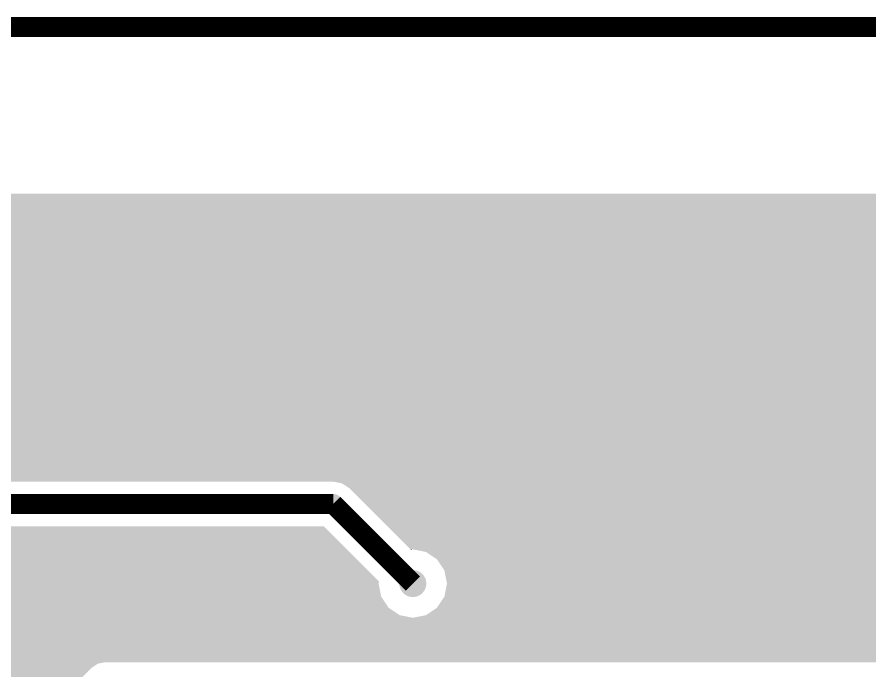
# Model space of a CAD drawing. Header units: millimetres. Extents: x -0.01 to 2.37, y -0.01 to 1.58.
# Drawn here: x 1.084 to 1.588, y 1.194 to 1.581 of the extents above; entities that cross this region are included whole.
import ezdxf

# ---------------------------------------------------------------- set-up
doc = ezdxf.new("R2010")
doc.units = ezdxf.units.MM
doc.layers.get('0').update_dxf_attribs({"linetype": 'CONTINUOUS', "lineweight": 0})
for name, color, linetype, lineweight in [('PCB_KUR_GBL', 10, 'CONTINUOUS', 0), ('PCB_KUR_GKO', 130, 'CONTINUOUS', 0), ('PCB_KUR_TXT', 254, 'CONTINUOUS', 0)]:
    doc.layers.add(name, color=color, linetype=linetype, lineweight=lineweight)

# ---------------------------------------------------------------- blocks, each defined once
blk = doc.blocks.new('ROUND_16')
h = blk.add_hatch(color=256)
edge = h.paths.add_edge_path(flags=0)
edge.add_arc((0, 0), 0.008, 0, 360)
blk = doc.blocks.new('ROUND_3')
h = blk.add_hatch(color=256)
edge = h.paths.add_edge_path(flags=0)
edge.add_arc((0, 0), 0.0059, 0, 360)
blk = doc.blocks.new('ROUND_8')
h = blk.add_hatch(color=256)
edge = h.paths.add_edge_path(flags=0)
edge.add_arc((0, 0), 0.005, 0, 360)

msp = doc.modelspace()

# ---------------------------------------------------------------- linework, layer by layer
at = {"layer": 'PCB_KUR_GBL', "lineweight": 211, "const_width": 0.0118}
for points in [[(0.539, 1.293), (1.271, 1.293)], [(1.271, 1.293), (1.318, 1.246)]]:
    msp.add_lwpolyline(points, dxfattribs=at)
at = {"layer": 'PCB_KUR_GBL'}
for points in [[(0.1693, 1.4694), (0.1693, 1.4764), (2.19325, 1.4694), (2.1926, 1.4764)], [(0.1693, 1.4764), (0.582, 1.4764), (2.1926, 1.4764), (0.582, 1.4764)], [(0.16794, 1.4625), (0.1693, 1.4694), (2.1939, 1.4625), (2.19325, 1.4694)], [(0.1666, 1.4557), (0.16794, 1.4625), (2.19598, 1.4557), (2.1939, 1.4625)], [(0.16384, 1.4491), (0.1666, 1.4557), (2.198, 1.4491), (2.19598, 1.4557)], [(0.1612, 1.4428), (0.16384, 1.4491), (2.20138, 1.4428), (2.198, 1.4491)], [(0.15722, 1.4368), (0.1612, 1.4428), (2.2046, 1.4368), (2.20138, 1.4428)], [(0.1535, 1.4312), (0.15722, 1.4368), (2.20916, 1.4312), (2.2046, 1.4368)], [(0.1483, 1.426), (0.1535, 1.4312), (2.2134, 1.426), (2.20916, 1.4312)], [(0.1436, 1.4213), (0.1483, 1.426), (2.21917, 1.4213), (2.2134, 1.426)], [(0.132, 1.4136), (0.13742, 1.4172), (2.23091, 1.4136), (2.2242, 1.4172)], [(0.13742, 1.4172), (0.1436, 1.4213), (2.2242, 1.4172), (2.21917, 1.4213)], [(0.12483, 1.4106), (0.132, 1.4136), (2.2365, 1.4106), (2.23091, 1.4136)], [(0.11047, 1.4065), (0.1191, 1.4082), (2.2499, 1.4065), (2.24434, 1.4082)], [(0.1191, 1.4082), (0.12483, 1.4106), (2.24434, 1.4082), (2.2365, 1.4106)], [(0.0984, 1.4052), (0.0984, 1.4055), (2.2638, 1.4052), (2.26059, 1.4055)], [(0.0984, 1.3128), (0.0984, 1.4052), (2.2638, 1.3128), (2.2638, 1.4052)], [(0.1054, 1.4055), (0.11047, 1.4065), (2.26059, 1.4055), (2.2499, 1.4065)], [(0.5502, 1.3098), (0.5429, 1.3128), (2.2638, 1.3098), (2.2638, 1.3128)], [(0.553, 1.307), (0.5502, 1.3098), (2.2638, 1.307), (2.2638, 1.3098)], [(0.582, 1.3062), (0.582, 1.307), (2.2638, 1.3062), (2.2638, 1.307)], [(1.2761, 1.3052), (1.271, 1.3062), (2.2638, 1.3052), (2.2638, 1.3062)], [(1.2804, 1.3024), (1.2761, 1.3052), (2.2638, 1.3024), (2.2638, 1.3052)], [(1.3166, 1.2662), (1.2804, 1.3024), (2.2638, 1.2662), (2.2638, 1.3024)], [(0.5429, 1.2732), (0.5502, 1.2762), (1.27208, 1.2732), (1.26909, 1.2762)], [(0.5502, 1.2762), (0.553, 1.2789), (1.26909, 1.2762), (1.2664, 1.2789)], [(0.582, 1.2789), (0.582, 1.2798), (1.2664, 1.2789), (1.2655, 1.2798)], [(0.582, 1.2798), (0.582, 1.2798), (1.2655, 1.2798), (0.582, 1.2798)], [(0.0984, 1.2472), (0.0984, 1.2732), (1.298, 1.2472), (1.27208, 1.2732)], [(1.3168, 1.266), (1.3166, 1.2662), (1.3168, 1.266), (1.318, 1.2662)], [(1.3257, 1.2647), (1.318, 1.2662), (2.2638, 1.2647), (2.2638, 1.2662)], [(1.3323, 1.2603), (1.3257, 1.2647), (2.2638, 1.2603), (2.2638, 1.2647)], [(1.3367, 1.2537), (1.3323, 1.2603), (2.2638, 1.2537), (2.2638, 1.2603)], [(1.3382, 1.246), (1.3367, 1.2537), (2.2638, 1.246), (2.2638, 1.2537)], [(0.0984, 1.246), (0.0984, 1.2472), (1.2978, 1.246), (1.298, 1.2472)], [(0.0984, 1.2383), (0.0984, 1.246), (1.2993, 1.2383), (1.2978, 1.246)], [(1.3367, 1.2383), (1.3382, 1.246), (2.2638, 1.2383), (2.2638, 1.246)], [(0.0984, 1.2317), (0.0984, 1.2383), (1.3037, 1.2317), (1.2993, 1.2383)], [(1.3323, 1.2317), (1.3367, 1.2383), (2.2638, 1.2317), (2.2638, 1.2383)], [(0.0984, 1.2273), (0.0984, 1.2317), (1.3103, 1.2273), (1.3037, 1.2317)], [(1.3257, 1.2273), (1.3323, 1.2317), (2.2638, 1.2273), (2.2638, 1.2317)], [(0.0984, 1.2258), (0.0984, 1.2273), (1.318, 1.2258), (1.3103, 1.2273)], [(0.0984, 1.1995), (0.0984, 1.2258), (2.2638, 1.1995), (2.2638, 1.2258)], [(1.318, 1.2258), (1.3257, 1.2273), (2.2638, 1.2258), (2.2638, 1.2273)], [(0.0984, 1.1987), (0.0984, 1.1995), (1.1319, 1.1987), (1.136, 1.1995)], [(0.0984, 1.1995), (0.0984, 1.1995), (1.136, 1.1995), (1.884, 1.1995)], [(0.0984, 1.1965), (0.0984, 1.1987), (1.1285, 1.1965), (1.1319, 1.1987)], [(0.0984, 1.1395), (0.0984, 1.1965), (1.0715, 1.1395), (1.1285, 1.1965)]]:
    msp.add_solid(points, dxfattribs=at)
at = {"layer": 'PCB_KUR_GKO', "lineweight": 211, "const_width": 0.0118}
msp.add_lwpolyline([(0, 1.5748), (2.3622, 1.5748)], dxfattribs=at)

# ---------------------------------------------------------------- block references
at = {"layer": 'PCB_KUR_GBL'}
for name, p in [('ROUND_3', (1.271, 1.293)), ('ROUND_16', (1.318, 1.246)), ('ROUND_3', (1.318, 1.246))]:
    msp.add_blockref(name, p, dxfattribs=at)
at = {"layer": 'PCB_KUR_TXT'}
msp.add_blockref('ROUND_8', (1.318, 1.246), dxfattribs=at)

doc.saveas('drawing.dxf')
